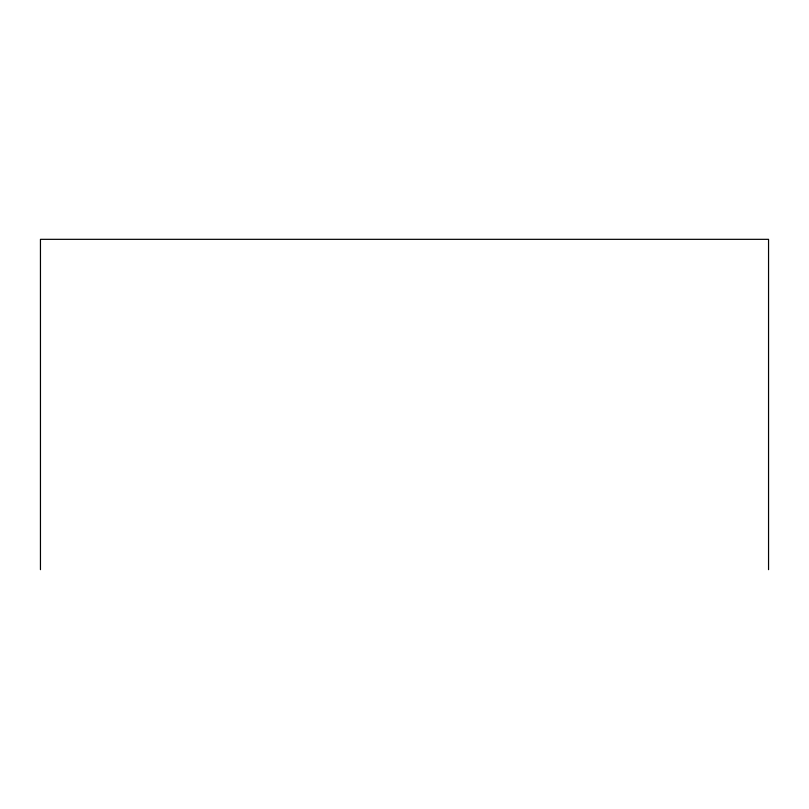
<?xml version="1.0" encoding="UTF-8"?>
<svg xmlns="http://www.w3.org/2000/svg" width="809" height="809" viewBox="0 0 809 809"><rect width="100%" height="100%" fill="white"/><g stroke="black" fill="none" stroke-linecap="round" stroke-linejoin="round"><path stroke-width="1.21" d="M768.55 569.667L768.55 239.333L40.45 239.333L40.45 569.667"/></g></svg>
